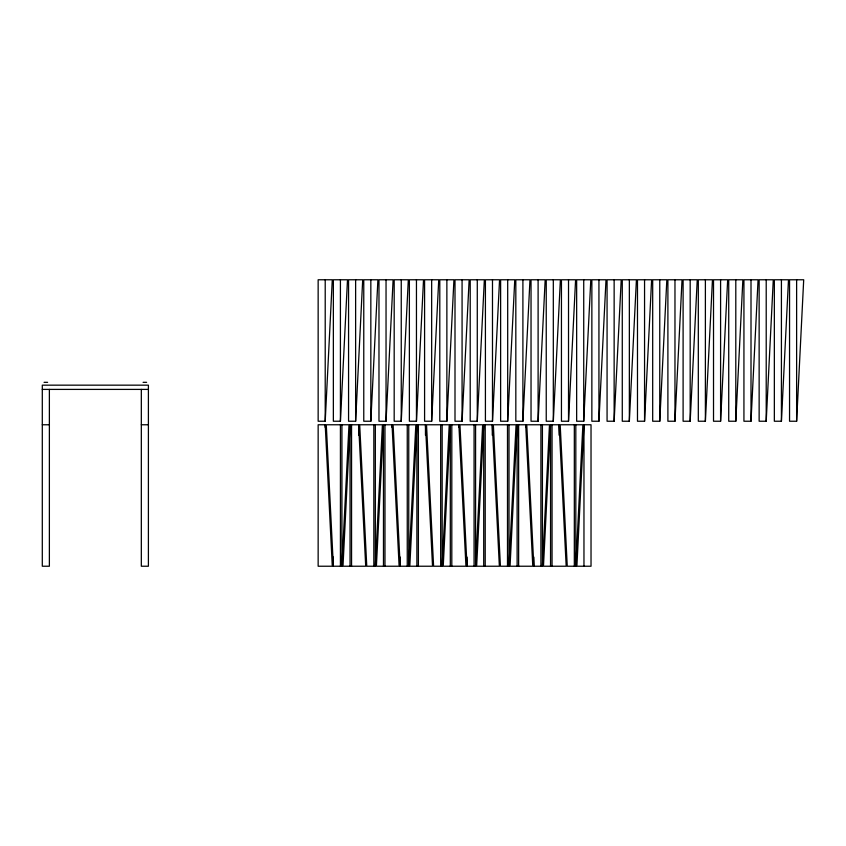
<?xml version="1.0" encoding="UTF-8"?>
<svg xmlns="http://www.w3.org/2000/svg" width="846" height="846" viewBox="0 0 846 846"><rect width="100%" height="100%" fill="white"/><g stroke="black" fill="none" stroke-linecap="round" stroke-linejoin="round"><path stroke-width="1.27" d="M325.213 421.234L332.288 279.772L318.149 279.772L318.149 421.234L325.213 421.234L325.213 279.772M340.42 421.234L347.495 279.772L333.356 279.772L333.356 421.234L340.42 421.234L340.42 279.772M341.921 566.228L348.996 424.766L326.281 424.766L333.356 566.228L341.921 566.228L341.921 424.766M350.054 424.766L342.99 566.228L365.705 566.228L358.63 424.766L350.054 424.766L350.054 566.228M355.627 421.234L362.701 279.772L348.563 279.772L348.563 421.234L355.627 421.234L355.627 279.772M370.834 421.234L377.908 279.772L363.769 279.772L363.769 421.234L370.834 421.234L370.834 279.772M375.338 566.228L382.413 424.766L359.687 424.766L366.762 566.228L375.338 566.228L375.338 424.766M383.471 424.766L376.396 566.228L399.122 566.228L392.047 424.766L383.471 424.766L383.471 566.228M386.04 421.234L393.115 279.772L378.976 279.772L378.976 421.234L386.04 421.234L386.04 279.772M401.247 421.234L408.322 279.772L394.183 279.772L394.183 421.234L401.247 421.234L401.247 279.772M408.755 566.228L415.83 424.766L393.104 424.766L400.179 566.228L408.755 566.228L408.755 424.766M416.454 421.234L423.529 279.772L409.379 279.772L409.379 421.234L416.454 421.234L416.454 279.772M416.888 424.766L409.813 566.228L432.528 566.228L425.464 424.766L416.888 424.766L416.888 566.228M431.661 421.234L438.736 279.772L424.586 279.772L424.586 421.234L431.661 421.234L431.661 279.772M446.868 421.234L453.942 279.772L439.793 279.772L439.793 421.234L446.868 421.234L446.868 279.772M442.162 566.228L449.237 424.766L426.521 424.766L433.596 566.228L442.162 566.228L442.162 424.766M450.305 424.766L443.23 566.228L465.945 566.228L458.87 424.766L450.305 424.766L450.305 566.228M462.075 421.234L469.149 279.772L455 279.772L455 421.234L462.075 421.234L462.075 279.772M477.281 421.234L484.356 279.772L470.207 279.772L470.207 421.234L477.281 421.234L477.281 279.772M475.579 566.228L482.654 424.766L459.938 424.766L467.013 566.228L475.579 566.228L475.579 424.766M483.711 424.766L476.647 566.228L499.362 566.228L492.287 424.766L483.711 424.766L483.711 566.228M492.488 421.234L499.563 279.772L485.414 279.772L485.414 421.234L492.488 421.234L492.488 279.772M507.695 421.234L514.77 279.772L500.621 279.772L500.621 421.234L507.695 421.234L507.695 279.772M508.996 566.228L516.071 424.766L493.345 424.766L500.42 566.228L508.996 566.228L508.996 424.766M517.128 424.766L510.053 566.228L532.779 566.228L525.704 424.766L517.128 424.766L517.128 566.228M522.902 421.234L529.977 279.772L515.827 279.772L515.827 421.234L522.902 421.234L522.902 279.772M538.109 421.234L545.184 279.772L531.034 279.772L531.034 421.234L538.109 421.234L538.109 279.772M542.413 566.228L549.488 424.766L526.762 424.766L533.837 566.228L542.413 566.228L542.413 424.766M550.545 424.766L543.47 566.228L566.186 566.228L559.121 424.766L550.545 424.766L550.545 566.228M553.316 421.234L560.39 279.772L546.241 279.772L546.241 421.234L553.316 421.234L553.316 279.772M568.523 421.234L575.597 279.772L561.448 279.772L561.448 421.234L568.523 421.234L568.523 279.772M575.819 566.228L582.894 424.766L560.179 424.766L567.254 566.228L575.819 566.228L575.819 424.766M583.729 421.234L590.804 279.772L576.655 279.772L576.655 421.234L583.729 421.234L583.729 279.772M583.962 424.766L576.887 566.228L591.026 566.228L591.026 424.766L583.962 424.766L583.962 566.228M598.936 421.234L606.011 279.772L591.862 279.772L591.862 421.234L598.936 421.234L598.936 279.772M614.143 421.234L621.218 279.772L607.068 279.772L607.068 421.234L614.143 421.234L614.143 279.772M629.35 421.234L636.425 279.772L622.275 279.772L622.275 421.234L629.35 421.234L629.35 279.772M644.557 421.234L651.632 279.772L637.482 279.772L637.482 421.234L644.557 421.234L644.557 279.772M659.764 421.234L666.838 279.772L652.689 279.772L652.689 421.234L659.764 421.234L659.764 279.772M674.971 421.234L682.045 279.772L667.896 279.772L667.896 421.234L674.971 421.234L674.971 279.772M690.177 421.234L697.252 279.772L683.103 279.772L683.103 421.234L690.177 421.234L690.177 279.772M705.384 421.234L712.459 279.772L698.31 279.772L698.31 421.234L705.384 421.234L705.384 279.772M720.591 421.234L727.666 279.772L713.516 279.772L713.516 421.234L720.591 421.234L720.591 279.772M735.798 421.234L742.873 279.772L728.723 279.772L728.723 421.234L735.798 421.234L735.798 279.772M751.005 421.234L758.079 279.772L743.93 279.772L743.93 421.234L751.005 421.234L751.005 279.772M766.212 421.234L773.286 279.772L759.137 279.772L759.137 421.234L766.212 421.234L766.212 279.772M781.418 421.234L788.493 279.772L774.344 279.772L774.344 421.234L781.418 421.234L781.418 279.772M796.625 421.234L803.7 279.772L789.551 279.772L789.551 421.234L796.625 421.234L796.625 279.772M44.066 382.329L47.609 382.329M143.09 382.329L146.622 382.329M42.3 389.403L148.399 389.403M42.3 424.766L49.375 424.766M141.324 424.766L148.399 424.766M325.213 424.766L318.149 424.766L318.149 566.228L332.288 566.228L325.213 424.766L325.213 427.389M574.328 424.766L574.328 566.228M559.121 424.766L559.121 435.246M552.047 424.766L552.047 566.228M540.911 424.766L540.911 566.228M533.837 557.059L533.837 566.228M525.704 424.766L525.704 427.389M518.63 424.766L518.63 566.228M507.494 424.766L507.494 566.228M492.287 424.766L492.287 435.246M485.213 424.766L485.213 566.228M474.077 424.766L474.077 566.228M467.013 557.059L467.013 566.228M458.87 424.766L458.87 427.389M451.806 424.766L451.806 566.228M440.671 424.766L440.671 566.228M425.464 424.766L425.464 435.246M418.389 424.766L418.389 566.228M407.254 424.766L407.254 566.228M400.179 557.059L400.179 566.228M392.047 424.766L392.047 427.389M384.972 424.766L384.972 566.228M373.837 424.766L373.837 566.228M358.63 424.766L358.63 435.246M351.555 424.766L351.555 566.228M340.42 424.766L340.42 566.228M333.356 557.059L333.356 566.228M141.324 389.403L141.324 566.228L148.399 566.228L148.399 385.163L42.3 385.163L42.3 566.228L49.375 566.228L49.375 389.403"/></g></svg>
